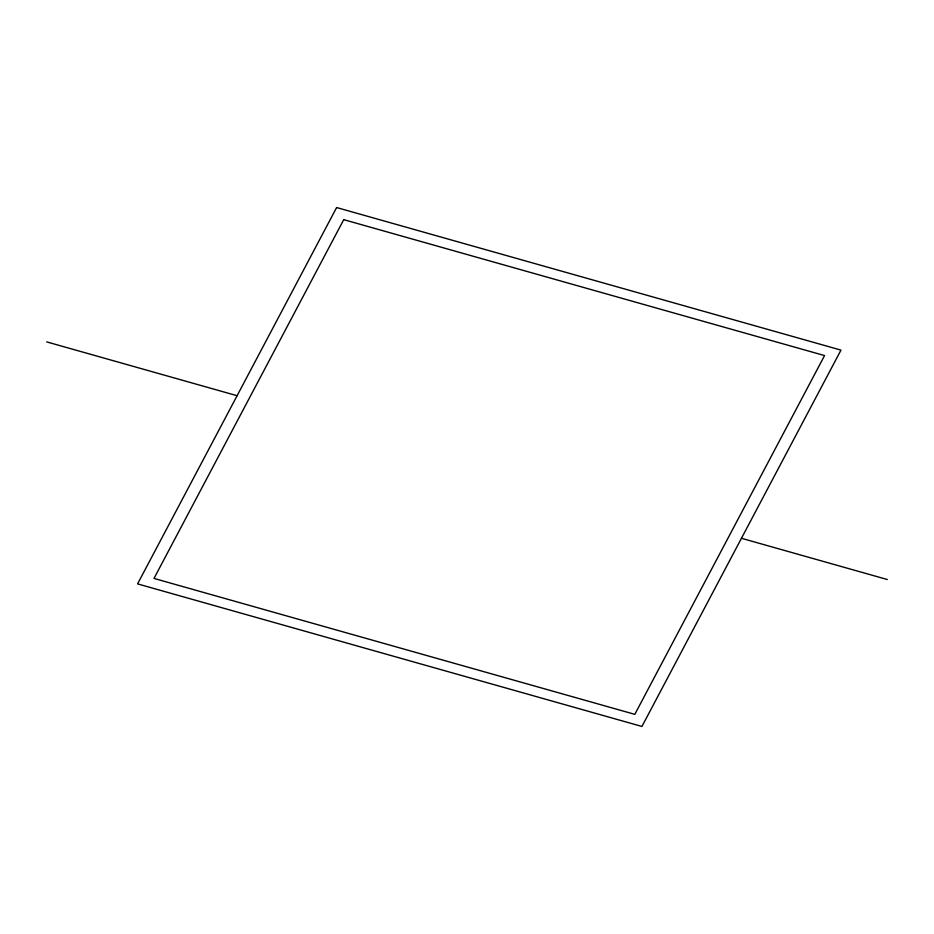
<?xml version="1.0" encoding="UTF-8"?>
<svg xmlns="http://www.w3.org/2000/svg" width="934" height="934" viewBox="0 0 934 934"><rect width="100%" height="100%" fill="white"/><g stroke="black" fill="none" stroke-linecap="round" stroke-linejoin="round"><path stroke-width="1.4" d="M46.7 341.891L237.096 395.712M741.456 538.288L887.3 579.512M336.614 207.546L137.578 583.89L641.938 726.454L840.974 350.11L336.614 207.546M343.735 219.653L153.993 578.426L634.816 714.347L824.559 355.574L343.735 219.653"/></g></svg>
